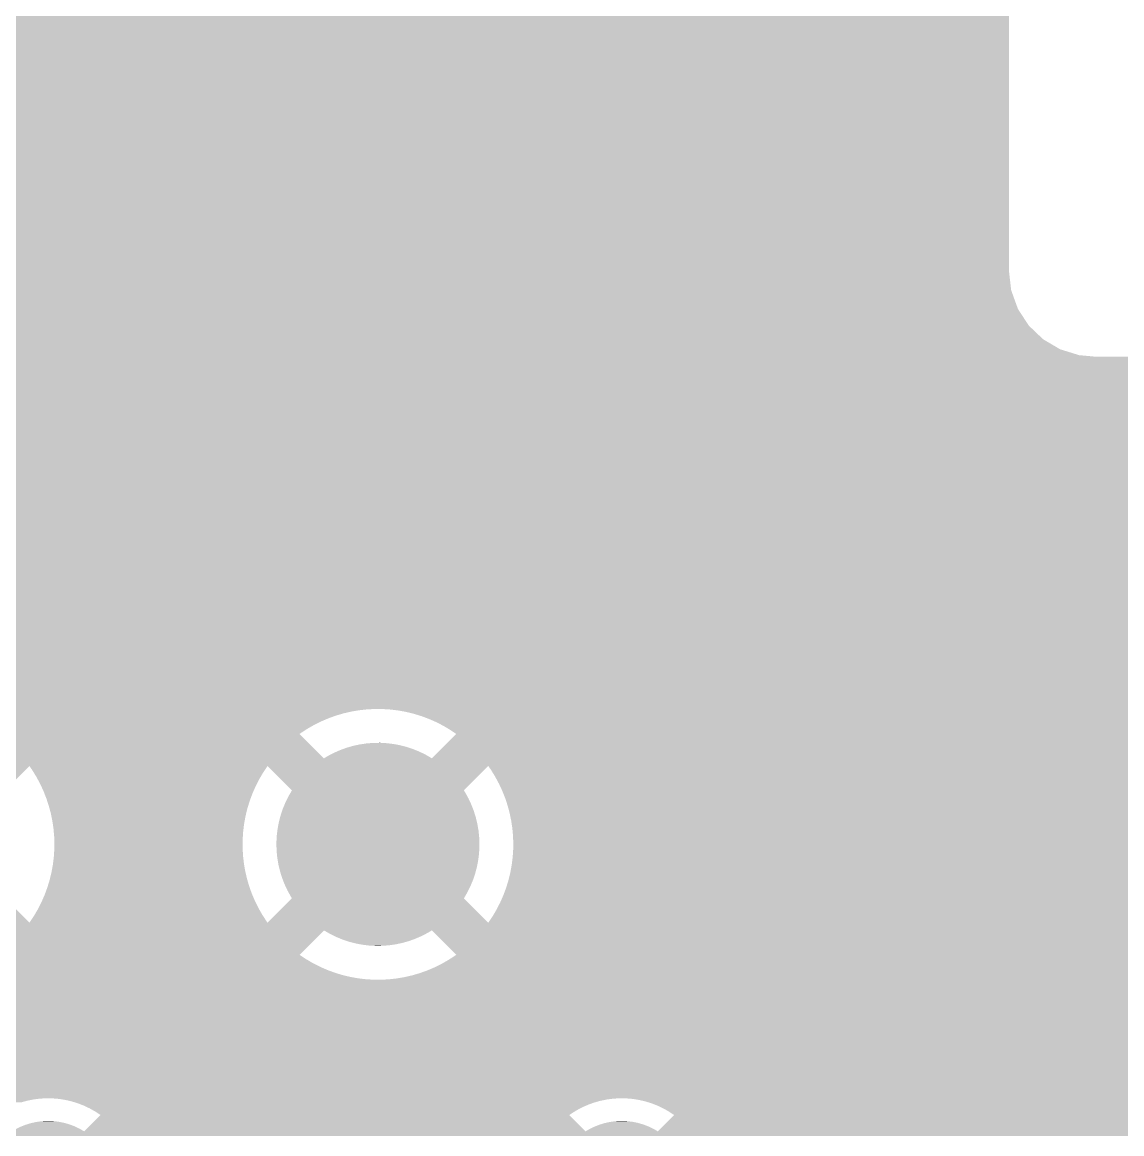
# Model space of a CAD drawing. Extents: x 295 to 953, y 10 to 290.
# Drawn here: x 617.33 to 627.07, y 247.78 to 257.62 of the extents above; entities that cross this region are included whole.
import ezdxf

# ---------------------------------------------------------------- set-up
doc = ezdxf.new("R2010")
doc.units = 0
doc.header["$LTSCALE"] = 5
doc.header["$MEASUREMENT"] = 0
doc.layers.add('FROMC1', color=7, linetype='CONTINUOUS')

msp = doc.modelspace()

# ---------------------------------------------------------------- linework, layer by layer
at = {"layer": 'FROMC1'}
for points in [[(600.7976, 256.9618), (600.7976, 259.8094), (626.0706, 256.9618), (626.0706, 259.8094)], [(611.6724, 256.9583), (611.5926, 256.9618), (626.0706, 256.9583), (626.0706, 256.9618)], [(611.8605, 256.9213), (611.6724, 256.9583), (626.0706, 256.9213), (626.0706, 256.9583)], [(612.0366, 256.8456), (611.8605, 256.9213), (626.0706, 256.8456), (626.0706, 256.9213)], [(612.1929, 256.7346), (612.0366, 256.8456), (626.0706, 256.7346), (626.0706, 256.8456)], [(612.3224, 256.5932), (612.1929, 256.7346), (626.0706, 256.5932), (626.0706, 256.7346)], [(612.4192, 256.4277), (612.3224, 256.5932), (626.0706, 256.4277), (626.0706, 256.5932)], [(612.4791, 256.2456), (612.4192, 256.4277), (626.0706, 256.2456), (626.0706, 256.4277)], [(612.4993, 256.055), (612.4791, 256.2456), (626.0706, 256.055), (626.0706, 256.2456)], [(612.4588, 255.787), (612.4958, 255.9751), (626.0706, 255.787), (626.0706, 255.9751)], [(612.4958, 255.9751), (612.4993, 256.055), (626.0706, 255.9751), (626.0706, 256.055)], [(612.3831, 255.6109), (612.4588, 255.787), (626.0706, 255.6109), (626.0706, 255.787)], [(612.2721, 255.4546), (612.3831, 255.6109), (626.0706, 255.4546), (626.0706, 255.6109)], [(612.1307, 255.3252), (612.2343, 255.42), (626.0816, 255.3252), (626.0706, 255.42)], [(612.2343, 255.42), (612.2721, 255.4546), (626.0706, 255.42), (626.0706, 255.4546)], [(611.9945, 255.2455), (612.1307, 255.3252), (626.0908, 255.2455), (626.0816, 255.3252)], [(611.7832, 255.1685), (611.9653, 255.2284), (626.1186, 255.1685), (626.097, 255.2284)], [(611.9653, 255.2284), (611.9945, 255.2455), (626.097, 255.2284), (626.0908, 255.2455)], [(600.7976, 255.0803), (600.7976, 255.1482), (626.1505, 255.0803), (626.1259, 255.1482)], [(600.7976, 254.9331), (600.7976, 255.0803), (626.2464, 254.9331), (626.1505, 255.0803)], [(611.5926, 255.1482), (611.7832, 255.1685), (626.1259, 255.1482), (626.1186, 255.1685)], [(600.7976, 254.8118), (600.7976, 254.9331), (626.3735, 254.8118), (626.2464, 254.9331)], [(600.7976, 254.7228), (600.7976, 254.8118), (626.525, 254.7228), (626.3735, 254.8118)], [(600.7976, 254.6709), (600.7976, 254.7228), (626.6928, 254.6709), (626.525, 254.7228)], [(600.7976, 254.658), (600.7976, 254.6709), (626.8326, 254.658), (626.6928, 254.6709)], [(600.7976, 254.6576), (600.7976, 254.658), (653.3756, 254.6576), (653.3752, 254.658)], [(600.7976, 252.9003), (600.7976, 254.6576), (653.3756, 252.9003), (653.3756, 254.6576)], [(600.4422, 252.0282), (600.7877, 252.8512), (653.3756, 252.0282), (653.3756, 252.8512)], [(600.7877, 252.8512), (600.7976, 252.9003), (653.3756, 252.8512), (653.3756, 252.9003)], [(600.4291, 252.0045), (600.4422, 252.0282), (653.3756, 252.0045), (653.3756, 252.0282)], [(600.1683, 251.8751), (600.3136, 251.9352), (634.8004, 251.8751), (635.0036, 251.9352)], [(600.3136, 251.9352), (600.3626, 251.9554), (635.0036, 251.9352), (635.2146, 251.9554)], [(600.3626, 251.9554), (600.3737, 251.96), (653.3756, 251.9554), (653.3756, 251.96)], [(600.3737, 251.96), (600.4291, 252.0045), (653.3756, 251.96), (653.3756, 252.0045)], [(599.9321, 251.7774), (600.1683, 251.8751), (634.6124, 251.7774), (634.8004, 251.8751)], [(599.6137, 251.6457), (599.9321, 251.7774), (634.4464, 251.6457), (634.6124, 251.7774)], [(599.5507, 251.6196), (599.6137, 251.6457), (634.424, 251.6196), (634.4464, 251.6457)], [(583.0176, 251.6096), (583.018, 251.61), (634.4154, 251.6096), (634.4158, 251.61)], [(583.0176, 251.5386), (583.0176, 251.6096), (634.3546, 251.5386), (634.4154, 251.6096)], [(599.5022, 251.61), (599.5507, 251.6196), (634.4158, 251.61), (634.424, 251.6196)], [(616.4605, 251.5381), (616.3907, 251.5386), (620.4469, 251.5381), (620.4547, 251.5386)], [(616.511, 251.5349), (616.4605, 251.5381), (620.385, 251.5349), (620.4469, 251.5381)], [(616.5302, 251.5337), (616.511, 251.5349), (620.3739, 251.5337), (620.385, 251.5349)], [(620.5245, 251.5381), (620.4547, 251.5386), (634.3542, 251.5381), (634.3546, 251.5386)], [(620.5942, 251.5337), (620.5245, 251.5381), (634.3504, 251.5337), (634.3542, 251.5381)], [(616.5828, 251.5272), (616.5302, 251.5337), (620.3157, 251.5272), (620.3739, 251.5337)], [(616.5994, 251.5252), (616.5828, 251.5272), (620.3036, 251.5252), (620.3157, 251.5272)], [(616.6524, 251.5155), (616.5994, 251.5252), (620.2468, 251.5155), (620.3036, 251.5252)], [(616.6681, 251.5126), (616.6524, 251.5155), (620.2345, 251.5126), (620.2468, 251.5155)], [(616.7209, 251.4998), (616.6681, 251.5126), (620.1788, 251.4998), (620.2345, 251.5126)], [(616.7359, 251.4961), (616.7209, 251.4998), (620.1664, 251.4961), (620.1788, 251.4998)], [(616.7881, 251.4801), (616.7359, 251.4961), (620.1119, 251.4801), (620.1664, 251.4961)], [(616.8026, 251.4757), (616.7881, 251.4801), (620.0994, 251.4757), (620.1119, 251.4801)], [(616.854, 251.4566), (616.8026, 251.4757), (620.0461, 251.4566), (620.0994, 251.4757)], [(616.8681, 251.4514), (616.854, 251.4566), (620.0339, 251.4514), (620.0461, 251.4566)], [(616.9184, 251.4293), (616.8681, 251.4514), (619.9819, 251.4293), (620.0339, 251.4514)], [(620.6634, 251.5252), (620.5942, 251.5337), (634.3431, 251.5252), (634.3504, 251.5337)], [(620.7321, 251.5126), (620.6634, 251.5252), (634.3324, 251.5126), (634.3431, 251.5252)], [(620.7999, 251.4961), (620.7321, 251.5126), (634.3182, 251.4961), (634.3324, 251.5126)], [(620.837, 251.4848), (620.7999, 251.4961), (634.3085, 251.4848), (634.3182, 251.4961)], [(620.8666, 251.4757), (620.837, 251.4848), (634.3033, 251.4757), (634.3085, 251.4848)], [(620.9321, 251.4514), (620.8666, 251.4757), (634.2895, 251.4514), (634.3033, 251.4757)], [(620.996, 251.4234), (620.9321, 251.4514), (634.2736, 251.4234), (634.2895, 251.4514)], [(616.932, 251.4234), (616.9184, 251.4293), (619.9699, 251.4234), (619.9819, 251.4293)], [(616.981, 251.3984), (616.932, 251.4234), (619.9194, 251.3984), (619.9699, 251.4234)], [(616.9942, 251.3917), (616.981, 251.3984), (619.9076, 251.3917), (619.9194, 251.3984)], [(617.0417, 251.3638), (616.9942, 251.3917), (619.8587, 251.3638), (619.9076, 251.3917)], [(617.0544, 251.3564), (617.0417, 251.3638), (619.8473, 251.3564), (619.8587, 251.3638)], [(617.1003, 251.3258), (617.0544, 251.3564), (619.8002, 251.3258), (619.8473, 251.3564)], [(621.0582, 251.3917), (620.996, 251.4234), (634.2556, 251.3917), (634.2736, 251.4234)], [(621.1184, 251.3564), (621.0582, 251.3917), (634.2355, 251.3564), (634.2556, 251.3917)], [(621.1764, 251.3177), (621.1184, 251.3564), (634.2135, 251.3177), (634.2355, 251.3564)], [(616.8965, 251.1017), (617.1124, 251.3177), (620.0046, 251.1017), (619.7887, 251.3177)], [(617.1124, 251.3177), (617.1003, 251.3258), (619.7887, 251.3177), (619.8002, 251.3258)], [(620.9605, 251.1017), (621.1593, 251.3005), (634.1368, 251.1017), (634.2038, 251.3005)], [(621.1593, 251.3005), (621.1764, 251.3177), (634.2038, 251.3005), (634.2135, 251.3177)], [(620.0579, 251.132), (620.0929, 251.1504), (620.9082, 251.132), (620.8712, 251.1504)], [(620.0929, 251.1504), (620.1122, 251.1588), (620.8712, 251.1504), (620.854, 251.1588)], [(620.1122, 251.1588), (620.1483, 251.1747), (620.854, 251.1588), (620.8157, 251.1747)], [(620.1483, 251.1747), (620.1683, 251.182), (620.8157, 251.1747), (620.7981, 251.182)], [(620.1683, 251.182), (620.2051, 251.1953), (620.7981, 251.182), (620.7586, 251.1953)], [(620.2051, 251.1953), (620.2259, 251.2013), (620.7586, 251.1953), (620.7409, 251.2013)], [(620.2259, 251.2013), (620.2632, 251.212), (620.7409, 251.2013), (620.7002, 251.212)], [(620.2632, 251.212), (620.2848, 251.2167), (620.7002, 251.212), (620.6824, 251.2167)], [(620.2848, 251.2167), (620.3223, 251.2248), (620.6824, 251.2167), (620.6405, 251.2248)], [(620.3223, 251.2248), (620.3451, 251.2281), (620.6405, 251.2248), (620.6231, 251.2281)], [(620.3451, 251.2281), (620.3821, 251.2335), (620.6231, 251.2281), (620.5794, 251.2335)], [(620.3821, 251.2335), (620.4078, 251.2355), (620.5794, 251.2335), (620.5631, 251.2355)], [(620.4078, 251.2355), (620.4423, 251.2383), (620.5631, 251.2355), (620.5148, 251.2383)], [(620.4423, 251.2383), (620.5028, 251.2389), (620.5148, 251.2383), (620.5028, 251.2389)], [(612.0801, 251.0997), (612.0773, 251.1017), (634.1361, 251.0997), (634.1368, 251.1017)], [(612.1728, 251.0338), (612.0801, 251.0997), (634.1273, 251.0338), (634.1361, 251.0997)], [(616.8964, 251.1017), (616.8965, 251.1017), (620.0047, 251.1017), (620.0046, 251.1017)], [(620.0047, 251.1017), (620.0394, 251.1224), (620.9604, 251.1017), (620.9248, 251.1224)], [(620.0394, 251.1224), (620.0579, 251.132), (620.9248, 251.1224), (620.9082, 251.132)], [(615.6569, 250.8179), (615.441, 251.0338), (617.1802, 250.8179), (617.3962, 251.0338)], [(617.4199, 250.9993), (617.3962, 251.0338), (619.4818, 250.9993), (619.505, 251.0338)], [(617.4344, 250.9758), (617.4199, 250.9993), (619.4662, 250.9758), (619.4818, 250.9993)], [(617.4566, 250.9399), (617.4344, 250.9758), (619.4451, 250.9399), (619.4662, 250.9758)], [(619.7209, 250.8179), (619.505, 251.0338), (621.2442, 250.8179), (621.4602, 251.0338)], [(619.505, 251.0338), (619.505, 251.0338), (634.1272, 251.0338), (634.1273, 251.0338)], [(621.4839, 250.9993), (621.4602, 251.0338), (634.1226, 250.9993), (634.1272, 251.0338)], [(621.5206, 250.9399), (621.4839, 250.9993), (634.1146, 250.9399), (634.1226, 250.9993)], [(617.4697, 250.9156), (617.4566, 250.9399), (619.4309, 250.9156), (619.4451, 250.9399)], [(617.4897, 250.8784), (617.4697, 250.9156), (619.4119, 250.8784), (619.4309, 250.9156)], [(617.5014, 250.8534), (617.4897, 250.8784), (619.3992, 250.8534), (619.4119, 250.8784)], [(617.5192, 250.8152), (617.5014, 250.8534), (619.3824, 250.8152), (619.3992, 250.8534)], [(621.5476, 250.8897), (621.5206, 250.9399), (634.1079, 250.8897), (634.1146, 250.9399)], [(621.5537, 250.8784), (621.5476, 250.8897), (634.1077, 250.8784), (634.1079, 250.8897)], [(621.5679, 250.848), (621.5537, 250.8784), (634.1071, 250.848), (634.1077, 250.8784)], [(621.5832, 250.8152), (621.5679, 250.848), (634.1103, 250.8152), (634.1071, 250.848)], [(617.5294, 250.7895), (617.5192, 250.8152), (619.3711, 250.7895), (619.3824, 250.8152)], [(617.545, 250.7503), (617.5294, 250.7895), (619.3566, 250.7503), (619.3711, 250.7895)], [(617.5537, 250.7241), (617.545, 250.7503), (619.3469, 250.7241), (619.3566, 250.7503)], [(619.6637, 250.7114), (619.6817, 250.7477), (621.3009, 250.7114), (621.284, 250.7477)], [(619.6817, 250.7477), (619.6905, 250.7656), (621.284, 250.7477), (621.2741, 250.7656)], [(619.6905, 250.7656), (619.7109, 250.8006), (621.2741, 250.7656), (621.2548, 250.8006)], [(619.7109, 250.8006), (619.7209, 250.8179), (621.2548, 250.8006), (621.2442, 250.8179)], [(621.609, 250.7503), (621.5832, 250.8152), (634.1165, 250.7503), (634.1103, 250.8152)], [(621.631, 250.6841), (621.609, 250.7503), (634.1229, 250.6841), (634.1165, 250.7503)], [(617.567, 250.6841), (617.5537, 250.7241), (619.3346, 250.6841), (619.3469, 250.7241)], [(617.5742, 250.6574), (617.567, 250.6841), (619.3264, 250.6574), (619.3346, 250.6841)], [(617.5851, 250.6167), (617.5742, 250.6574), (619.3165, 250.6167), (619.3264, 250.6574)], [(619.6342, 250.6366), (619.6406, 250.6556), (621.3314, 250.6366), (621.324, 250.6556)], [(619.6406, 250.6556), (619.6561, 250.693), (621.324, 250.6556), (621.3095, 250.693)], [(619.6561, 250.693), (619.6637, 250.7114), (621.3095, 250.693), (621.3009, 250.7114)], [(621.6436, 250.6371), (621.631, 250.6841), (634.1274, 250.6371), (634.1229, 250.6841)], [(617.5907, 250.5895), (617.5851, 250.6167), (619.3099, 250.5895), (619.3165, 250.6167)], [(617.5992, 250.5483), (617.5907, 250.5895), (619.3024, 250.5483), (619.3099, 250.5895)], [(619.6059, 250.5399), (619.6162, 250.5789), (621.3588, 250.5399), (621.3494, 250.5789)], [(619.6162, 250.5789), (619.6213, 250.5983), (621.3494, 250.5789), (621.3433, 250.5983)], [(619.6213, 250.5983), (619.6342, 250.6366), (621.3433, 250.5983), (621.3314, 250.6366)], [(621.6491, 250.6167), (621.6436, 250.6371), (634.1334, 250.6167), (634.1274, 250.6371)], [(621.6632, 250.5483), (621.6491, 250.6167), (634.1536, 250.5483), (634.1334, 250.6167)], [(617.6032, 250.5209), (617.5992, 250.5483), (619.2974, 250.5209), (619.3024, 250.5483)], [(617.6093, 250.4793), (617.6032, 250.5209), (619.2923, 250.4793), (619.2974, 250.5209)], [(617.6117, 250.4516), (617.6093, 250.4793), (619.2889, 250.4516), (619.2923, 250.4793)], [(619.587, 250.4205), (619.592, 250.4606), (621.3776, 250.4205), (621.3736, 250.4606)], [(619.592, 250.4606), (619.5945, 250.4805), (621.3736, 250.4606), (621.3702, 250.4805)], [(619.5945, 250.4805), (619.6021, 250.5201), (621.3702, 250.4805), (621.3635, 250.5201)], [(619.6021, 250.5201), (619.6059, 250.5399), (621.3635, 250.5201), (621.3588, 250.5399)], [(621.6733, 250.4793), (621.6632, 250.5483), (634.174, 250.4793), (634.1536, 250.5483)], [(621.6773, 250.4339), (621.6733, 250.4793), (634.1875, 250.4339), (634.174, 250.4793)], [(617.6154, 250.4098), (617.6117, 250.4516), (619.2862, 250.4098), (619.2889, 250.4516)], [(617.6162, 250.382), (617.6154, 250.4098), (619.2844, 250.382), (619.2862, 250.4098)], [(617.6174, 250.34), (617.6162, 250.382), (619.2842, 250.34), (619.2844, 250.382)], [(619.5834, 250.34), (619.5836, 250.3602), (621.3817, 250.34), (621.381, 250.3602)], [(619.5836, 250.3602), (619.5859, 250.4004), (621.381, 250.3602), (621.3797, 250.4004)], [(619.5859, 250.4004), (619.587, 250.4205), (621.3797, 250.4004), (621.3776, 250.4205)], [(621.6794, 250.4098), (621.6773, 250.4339), (634.2, 250.4098), (634.1875, 250.4339)], [(621.6814, 250.34), (621.6794, 250.4098), (634.2362, 250.34), (634.2, 250.4098)], [(617.6131, 250.2425), (617.6167, 250.298), (619.2877, 250.2425), (619.2847, 250.298)], [(617.6167, 250.298), (617.6169, 250.3122), (619.2847, 250.298), (619.284, 250.3122)], [(617.6169, 250.3122), (617.6174, 250.34), (619.284, 250.3122), (619.2842, 250.34)], [(619.5841, 250.3198), (619.5834, 250.34), (621.3815, 250.3198), (621.3817, 250.34)], [(619.5854, 250.2796), (619.5841, 250.3198), (621.3792, 250.2796), (621.3815, 250.3198)], [(619.5875, 250.2595), (619.5854, 250.2796), (621.3781, 250.2595), (621.3792, 250.2796)], [(619.5915, 250.2194), (619.5875, 250.2595), (621.3731, 250.2194), (621.3781, 250.2595)], [(621.6773, 250.2458), (621.6807, 250.298), (634.2851, 250.2458), (634.258, 250.298)], [(621.6807, 250.298), (621.6814, 250.34), (634.258, 250.298), (634.2362, 250.34)], [(617.5937, 250.1043), (617.6037, 250.1591), (619.3071, 250.1043), (619.2977, 250.1591)], [(617.6037, 250.1591), (617.6054, 250.1731), (619.2977, 250.1591), (619.2954, 250.1731)], [(617.6054, 250.1731), (617.6122, 250.2284), (619.2954, 250.1731), (619.2892, 250.2284)], [(617.6122, 250.2284), (617.6131, 250.2425), (619.2892, 250.2284), (619.2877, 250.2425)], [(619.5949, 250.1995), (619.5915, 250.2194), (621.3707, 250.1995), (621.3731, 250.2194)], [(619.6016, 250.1599), (619.5949, 250.1995), (621.363, 250.1599), (621.3707, 250.1995)], [(619.6064, 250.1401), (619.6016, 250.1599), (621.3592, 250.1401), (621.363, 250.1599)], [(621.6552, 250.0905), (621.6677, 250.1591), (634.4084, 250.0905), (634.3539, 250.1591)], [(621.6677, 250.1591), (621.6762, 250.2284), (634.3539, 250.1591), (634.299, 250.2284)], [(621.6762, 250.2284), (621.6773, 250.2458), (634.299, 250.2284), (634.2851, 250.2458)], [(617.578, 250.0363), (617.5912, 250.0905), (619.3228, 250.0363), (619.3103, 250.0905)], [(617.5912, 250.0905), (617.5937, 250.1043), (619.3103, 250.0905), (619.3071, 250.1043)], [(619.6157, 250.1011), (619.6064, 250.1401), (621.3489, 250.1011), (621.3592, 250.1401)], [(619.6218, 250.0817), (619.6157, 250.1011), (621.3438, 250.0817), (621.3489, 250.1011)], [(619.6337, 250.0434), (619.6218, 250.0817), (621.3309, 250.0434), (621.3438, 250.0817)], [(621.6387, 250.0226), (621.6526, 250.0798), (634.4836, 250.0226), (634.4169, 250.0798)], [(621.6526, 250.0798), (621.6552, 250.0905), (634.4169, 250.0798), (634.4084, 250.0905)], [(617.5542, 249.9559), (617.5583, 249.9693), (619.3472, 249.9559), (619.3424, 249.9693)], [(617.5583, 249.9693), (617.5747, 250.0226), (619.3424, 249.9693), (619.3268, 250.0226)], [(617.5747, 250.0226), (617.578, 250.0363), (619.3268, 250.0226), (619.3228, 250.0363)], [(619.6411, 250.0244), (619.6337, 250.0434), (621.3245, 250.0244), (621.3309, 250.0434)], [(619.6556, 249.987), (619.6411, 250.0244), (621.309, 249.987), (621.3245, 250.0244)], [(619.6642, 249.9686), (619.6556, 249.987), (621.3014, 249.9686), (621.309, 249.987)], [(619.6812, 249.9323), (619.6642, 249.9686), (621.2834, 249.9323), (621.3014, 249.9686)], [(621.6182, 249.9559), (621.6387, 250.0226), (634.5615, 249.9559), (634.4836, 250.0226)], [(615.4409, 249.6461), (615.6569, 249.8621), (617.3962, 249.6461), (617.1802, 249.8621)], [(617.5075, 249.8394), (617.53, 249.8905), (619.3932, 249.8394), (619.3715, 249.8905)], [(617.53, 249.8905), (617.5348, 249.9036), (619.3715, 249.8905), (619.3659, 249.9036)], [(617.5348, 249.9036), (617.5542, 249.9559), (619.3659, 249.9036), (619.3472, 249.9559)], [(619.5049, 249.6461), (619.7209, 249.8621), (621.4602, 249.6461), (621.2442, 249.8621)], [(619.691, 249.9144), (619.6812, 249.9323), (621.2746, 249.9144), (621.2834, 249.9323)], [(619.7104, 249.8794), (619.691, 249.9144), (621.2542, 249.8794), (621.2746, 249.9144)], [(619.7209, 249.8621), (619.7104, 249.8794), (621.2442, 249.8621), (621.2542, 249.8794)], [(621.5706, 249.8372), (621.594, 249.8905), (634.762, 249.8372), (634.6683, 249.8905)], [(621.594, 249.8905), (621.6131, 249.9419), (634.6683, 249.8905), (634.5778, 249.9419)], [(621.6131, 249.9419), (621.6182, 249.9559), (634.5778, 249.9419), (634.5615, 249.9559)], [(617.442, 249.7162), (617.4702, 249.7644), (619.4588, 249.7162), (619.4313, 249.7644)], [(617.4702, 249.7644), (617.4765, 249.7768), (619.4313, 249.7644), (619.4242, 249.7768)], [(617.4765, 249.7768), (617.5019, 249.8266), (619.4242, 249.7768), (619.3996, 249.8266)], [(617.5019, 249.8266), (617.5075, 249.8394), (619.3996, 249.8266), (619.3932, 249.8394)], [(621.5207, 249.7413), (621.5342, 249.7644), (635.1728, 249.7413), (635.0013, 249.7644)], [(621.5342, 249.7644), (621.5368, 249.7696), (635.0013, 249.7644), (634.9628, 249.7696)], [(621.5368, 249.7696), (621.5659, 249.8266), (634.9628, 249.7696), (634.7937, 249.8266)], [(621.5659, 249.8266), (621.5706, 249.8372), (634.7937, 249.8266), (634.762, 249.8372)], [(617.4039, 249.6577), (617.4349, 249.7042), (619.4968, 249.6577), (619.4666, 249.7042)], [(617.4349, 249.7042), (617.442, 249.7162), (619.4666, 249.7042), (619.4588, 249.7162)], [(621.4602, 249.6461), (621.4989, 249.7042), (642.4859, 249.6461), (642.4398, 249.7042)], [(621.4989, 249.7042), (621.5186, 249.7378), (642.4398, 249.7042), (642.4131, 249.7378)], [(621.5186, 249.7378), (621.5202, 249.7406), (642.4131, 249.7378), (642.4117, 249.7406)], [(621.5202, 249.7406), (621.5207, 249.7413), (635.2146, 249.7406), (635.1728, 249.7413)], [(612.0763, 249.5783), (612.1307, 249.6102), (642.5397, 249.5783), (642.5144, 249.6102)], [(612.1307, 249.6102), (612.17, 249.6461), (642.5144, 249.6102), (642.4859, 249.6461)], [(616.8965, 249.5783), (616.8964, 249.5783), (620.0046, 249.5783), (620.0047, 249.5783)], [(617.1124, 249.3623), (616.8965, 249.5783), (619.7887, 249.3623), (620.0046, 249.5783)], [(617.3962, 249.6461), (617.4039, 249.6577), (619.5049, 249.6461), (619.4968, 249.6577)], [(620.0403, 249.5576), (620.0047, 249.5783), (620.9257, 249.5576), (620.9604, 249.5783)], [(620.967, 249.5718), (620.9605, 249.5783), (642.5449, 249.5718), (642.5397, 249.5783)], [(621.1048, 249.4339), (620.967, 249.5718), (642.7058, 249.4339), (642.5449, 249.5718)], [(620.0569, 249.548), (620.0403, 249.5576), (620.9072, 249.548), (620.9257, 249.5576)], [(620.094, 249.5296), (620.0569, 249.548), (620.8722, 249.5296), (620.9072, 249.548)], [(620.1111, 249.5212), (620.094, 249.5296), (620.8529, 249.5212), (620.8722, 249.5296)], [(620.1495, 249.5053), (620.1111, 249.5212), (620.8168, 249.5053), (620.8529, 249.5212)], [(620.167, 249.498), (620.1495, 249.5053), (620.7968, 249.498), (620.8168, 249.5053)], [(620.2065, 249.4847), (620.167, 249.498), (620.76, 249.4847), (620.7968, 249.498)], [(620.2242, 249.4787), (620.2065, 249.4847), (620.7392, 249.4787), (620.76, 249.4847)], [(620.265, 249.468), (620.2242, 249.4787), (620.7019, 249.468), (620.7392, 249.4787)], [(620.2827, 249.4633), (620.265, 249.468), (620.6803, 249.4633), (620.7019, 249.468)], [(620.3247, 249.4552), (620.2827, 249.4633), (620.6429, 249.4552), (620.6803, 249.4633)], [(620.342, 249.4519), (620.3247, 249.4552), (620.62, 249.4519), (620.6429, 249.4552)], [(620.3857, 249.4465), (620.342, 249.4519), (620.5831, 249.4465), (620.62, 249.4519)], [(620.402, 249.4445), (620.3857, 249.4465), (620.5573, 249.4445), (620.5831, 249.4465)], [(620.4503, 249.4417), (620.402, 249.4445), (620.5228, 249.4417), (620.5573, 249.4445)], [(620.4624, 249.4411), (620.4503, 249.4417), (620.4624, 249.4411), (620.5228, 249.4417)], [(621.1764, 249.3623), (621.1048, 249.4339), (642.8318, 249.3623), (642.7058, 249.4339)], [(616.9312, 249.2566), (616.9817, 249.2816), (619.9691, 249.2566), (619.9201, 249.2816)], [(616.9817, 249.2816), (616.9935, 249.2883), (619.9201, 249.2816), (619.9069, 249.2883)], [(616.9935, 249.2883), (617.0424, 249.3162), (619.9069, 249.2883), (619.8594, 249.3162)], [(617.0424, 249.3162), (617.0538, 249.3236), (619.8594, 249.3162), (619.8467, 249.3236)], [(617.0538, 249.3236), (617.1009, 249.3542), (619.8467, 249.3236), (619.8008, 249.3542)], [(617.1009, 249.3542), (617.1124, 249.3623), (619.8008, 249.3542), (619.7887, 249.3623)], [(621.0052, 249.2616), (621.0457, 249.2816), (643.0908, 249.2616), (643.0312, 249.2816)], [(621.0457, 249.2816), (621.1064, 249.3162), (643.0312, 249.2816), (642.9287, 249.3162)], [(621.1064, 249.3162), (621.1264, 249.3292), (642.9287, 249.3162), (642.89, 249.3292)], [(621.1264, 249.3292), (621.1649, 249.3542), (642.89, 249.3292), (642.846, 249.3542)], [(621.1649, 249.3542), (621.1764, 249.3623), (642.846, 249.3542), (642.8318, 249.3623)], [(616.6666, 249.1674), (616.7223, 249.1802), (620.233, 249.1674), (620.1802, 249.1802)], [(616.7223, 249.1802), (616.7347, 249.1839), (620.1802, 249.1802), (620.1652, 249.1839)], [(616.7347, 249.1839), (616.7892, 249.1999), (620.1652, 249.1839), (620.113, 249.1999)], [(616.7892, 249.1999), (616.8017, 249.2043), (620.113, 249.1999), (620.0985, 249.2043)], [(616.8017, 249.2043), (616.855, 249.2234), (620.0985, 249.2043), (620.0471, 249.2234)], [(616.855, 249.2234), (616.8672, 249.2286), (620.0471, 249.2234), (620.033, 249.2286)], [(616.8672, 249.2286), (616.9192, 249.2507), (620.033, 249.2286), (619.9827, 249.2507)], [(616.9192, 249.2507), (616.9312, 249.2566), (619.9827, 249.2507), (619.9691, 249.2566)], [(620.7183, 249.1645), (620.7863, 249.1802), (653.3756, 249.1645), (653.3756, 249.1802)], [(620.7863, 249.1802), (620.8532, 249.1999), (653.3756, 249.1802), (653.3756, 249.1999)], [(620.8532, 249.1999), (620.919, 249.2234), (653.3756, 249.1999), (653.3756, 249.2234)], [(620.919, 249.2234), (620.9406, 249.2326), (653.3756, 249.2234), (653.3756, 249.2326)], [(620.9406, 249.2326), (620.9424, 249.2333), (643.3426, 249.2326), (643.3008, 249.2333)], [(620.9424, 249.2333), (620.9832, 249.2507), (643.3008, 249.2333), (643.1719, 249.2507)], [(620.9832, 249.2507), (621.0052, 249.2616), (643.1719, 249.2507), (643.0908, 249.2616)], [(606.2358, 249.056), (606.2526, 249.1414), (653.3756, 249.056), (653.3756, 249.1414)], [(616.4464, 249.1414), (616.4543, 249.1419), (620.5104, 249.1414), (620.4406, 249.1419)], [(616.4543, 249.1419), (616.5161, 249.1451), (620.4406, 249.1419), (620.3901, 249.1451)], [(616.5161, 249.1451), (616.5272, 249.1463), (620.3901, 249.1451), (620.371, 249.1463)], [(616.5272, 249.1463), (616.5855, 249.1528), (620.371, 249.1463), (620.3183, 249.1528)], [(616.5855, 249.1528), (616.5975, 249.1548), (620.3183, 249.1528), (620.3017, 249.1548)], [(616.5975, 249.1548), (616.6543, 249.1645), (620.3017, 249.1548), (620.2487, 249.1645)], [(616.6543, 249.1645), (616.6666, 249.1674), (620.2487, 249.1645), (620.233, 249.1674)], [(620.5104, 249.1414), (620.5801, 249.1451), (653.3756, 249.1414), (653.3756, 249.1451)], [(620.5801, 249.1451), (620.6495, 249.1528), (653.3756, 249.1451), (653.3756, 249.1528)], [(620.6495, 249.1528), (620.7183, 249.1645), (653.3756, 249.1528), (653.3756, 249.1645)], [(606.1601, 248.8799), (606.2358, 249.056), (653.3756, 248.8799), (653.3756, 249.056)], [(606.0491, 248.7236), (606.1601, 248.8799), (653.3756, 248.7236), (653.3756, 248.8799)], [(605.9077, 248.5942), (606.0491, 248.7236), (653.3756, 248.5942), (653.3756, 248.7236)], [(605.7423, 248.4974), (605.9077, 248.5942), (653.3756, 248.4974), (653.3756, 248.5942)], [(605.5602, 248.4375), (605.7423, 248.4974), (653.3756, 248.4375), (653.3756, 248.4974)], [(595.9394, 248.3382), (595.867, 248.4172), (653.3756, 248.3382), (653.3756, 248.4172)], [(605.3696, 248.4172), (605.5602, 248.4375), (653.3756, 248.4172), (653.3756, 248.4375)], [(596.0362, 248.1727), (595.9394, 248.3382), (653.3756, 248.1727), (653.3756, 248.3382)], [(596.0628, 248.0919), (596.0362, 248.1727), (653.3756, 248.0919), (653.3756, 248.1727)], [(596.0638, 248.0886), (596.0628, 248.0919), (617.4871, 248.0886), (617.544, 248.0919)], [(617.6011, 248.0911), (617.544, 248.0919), (622.6105, 248.0911), (622.624, 248.0919)], [(617.6303, 248.0886), (617.6011, 248.0911), (622.5671, 248.0886), (622.6105, 248.0911)], [(622.6811, 248.0911), (622.624, 248.0919), (627.6905, 248.0911), (627.704, 248.0919)], [(622.7103, 248.0886), (622.6811, 248.0911), (627.6471, 248.0886), (627.6905, 248.0911)], [(596.0663, 248.0813), (596.0638, 248.0886), (617.4306, 248.0813), (617.4871, 248.0886)], [(596.07, 248.07), (596.0663, 248.0813), (617.3747, 248.07), (617.4306, 248.0813)], [(596.075, 248.0547), (596.07, 248.07), (617.3198, 248.0547), (617.3747, 248.07)], [(617.6579, 248.0863), (617.6303, 248.0886), (622.549, 248.0863), (622.5671, 248.0886)], [(617.6894, 248.0813), (617.6579, 248.0863), (622.5106, 248.0813), (622.549, 248.0863)], [(617.7142, 248.0774), (617.6894, 248.0813), (622.4913, 248.0774), (622.5106, 248.0813)], [(617.7463, 248.07), (617.7142, 248.0774), (622.4547, 248.07), (622.4913, 248.0774)], [(617.7697, 248.0645), (617.7463, 248.07), (622.4352, 248.0645), (622.4547, 248.07)], [(617.8017, 248.0547), (617.7697, 248.0645), (622.3998, 248.0547), (622.4352, 248.0645)], [(617.8242, 248.0478), (617.8017, 248.0547), (622.3803, 248.0478), (622.3998, 248.0547)], [(617.8557, 248.0355), (617.8242, 248.0478), (622.3461, 248.0355), (622.3803, 248.0478)], [(617.8774, 248.0271), (617.8557, 248.0355), (622.3269, 248.0271), (622.3461, 248.0355)], [(617.9081, 248.0126), (617.8774, 248.0271), (622.2939, 248.0126), (622.3269, 248.0271)], [(617.9289, 248.0028), (617.9081, 248.0126), (622.2752, 248.0028), (622.2939, 248.0126)], [(617.9587, 247.986), (617.9289, 248.0028), (622.2434, 247.986), (622.2752, 248.0028)], [(622.7379, 248.0863), (622.7103, 248.0886), (627.629, 248.0863), (627.6471, 248.0886)], [(622.7694, 248.0813), (622.7379, 248.0863), (627.5906, 248.0813), (627.629, 248.0863)], [(622.7942, 248.0774), (622.7694, 248.0813), (627.5713, 248.0774), (627.5906, 248.0813)], [(622.8263, 248.07), (622.7942, 248.0774), (627.5347, 248.07), (627.5713, 248.0774)], [(622.8497, 248.0645), (622.8263, 248.07), (627.5152, 248.0645), (627.5347, 248.07)], [(622.8817, 248.0547), (622.8497, 248.0645), (627.4798, 248.0547), (627.5152, 248.0645)], [(622.9042, 248.0478), (622.8817, 248.0547), (627.4603, 248.0478), (627.4798, 248.0547)], [(622.9357, 248.0355), (622.9042, 248.0478), (627.4261, 248.0355), (627.4603, 248.0478)], [(622.9574, 248.0271), (622.9357, 248.0355), (627.4069, 248.0271), (627.4261, 248.0355)], [(622.9881, 248.0126), (622.9574, 248.0271), (627.3739, 248.0126), (627.4069, 248.0271)], [(623.0089, 248.0028), (622.9881, 248.0126), (627.3552, 248.0028), (627.3739, 248.0126)], [(623.0387, 247.986), (623.0089, 248.0028), (627.3234, 247.986), (627.3552, 248.0028)], [(617.8817, 247.7989), (618.0262, 247.9434), (622.3214, 247.7989), (622.177, 247.9434)], [(617.9786, 247.9748), (617.9587, 247.986), (622.2254, 247.9748), (622.2434, 247.986)], [(618.0072, 247.9559), (617.9786, 247.9748), (622.195, 247.9559), (622.2254, 247.9748)], [(618.0261, 247.9434), (618.0072, 247.9559), (622.177, 247.9434), (622.195, 247.9559)], [(622.9617, 247.7989), (623.1062, 247.9434), (627.4014, 247.7989), (627.257, 247.9434)], [(623.0586, 247.9748), (623.0387, 247.986), (627.3054, 247.9748), (627.3234, 247.986)], [(623.0872, 247.9559), (623.0586, 247.9748), (627.275, 247.9559), (627.3054, 247.9748)], [(623.1061, 247.9434), (623.0872, 247.9559), (627.257, 247.9434), (627.275, 247.9559)], [(596.1144, 247.7565), (596.1163, 247.7989), (653.3756, 247.7565), (653.3756, 247.7989)], [(617.2415, 247.7989), (617.2704, 247.816), (617.8816, 247.7989), (617.8519, 247.816)], [(617.2704, 247.816), (617.2853, 247.8235), (617.8519, 247.816), (617.8388, 247.8235)], [(617.2853, 247.8235), (617.3144, 247.8381), (617.8388, 247.8235), (617.8076, 247.8381)], [(617.3144, 247.8381), (617.3301, 247.8445), (617.8076, 247.8381), (617.7942, 247.8445)], [(617.3301, 247.8445), (617.3602, 247.8566), (617.7942, 247.8445), (617.7617, 247.8566)], [(617.3602, 247.8566), (617.3767, 247.8617), (617.7617, 247.8566), (617.7479, 247.8617)], [(617.3767, 247.8617), (617.4073, 247.8712), (617.7479, 247.8617), (617.7142, 247.8712)], [(617.4073, 247.8712), (617.4247, 247.8751), (617.7142, 247.8712), (617.7004, 247.8751)], [(617.4247, 247.8751), (617.4555, 247.882), (617.7004, 247.8751), (617.6653, 247.882)], [(617.4555, 247.882), (617.4743, 247.8846), (617.6653, 247.882), (617.652, 247.8846)], [(617.4743, 247.8846), (617.5044, 247.8887), (617.652, 247.8846), (617.6147, 247.8887)], [(617.5044, 247.8887), (617.5283, 247.89), (617.6147, 247.8887), (617.603, 247.89)], [(617.5283, 247.89), (617.5536, 247.8914), (617.603, 247.89), (617.5536, 247.8914)], [(617.8817, 247.7989), (617.8817, 247.7989), (622.3215, 247.7989), (622.3214, 247.7989)], [(622.3215, 247.7989), (622.3504, 247.816), (622.9616, 247.7989), (622.9319, 247.816)], [(622.3504, 247.816), (622.3653, 247.8235), (622.9319, 247.816), (622.9188, 247.8235)], [(622.3653, 247.8235), (622.3944, 247.8381), (622.9188, 247.8235), (622.8876, 247.8381)], [(622.3944, 247.8381), (622.4101, 247.8445), (622.8876, 247.8381), (622.8742, 247.8445)], [(622.4101, 247.8445), (622.4402, 247.8566), (622.8742, 247.8445), (622.8417, 247.8566)], [(622.4402, 247.8566), (622.4567, 247.8617), (622.8417, 247.8566), (622.8279, 247.8617)], [(622.4567, 247.8617), (622.4873, 247.8712), (622.8279, 247.8617), (622.7942, 247.8712)], [(622.4873, 247.8712), (622.5047, 247.8751), (622.7942, 247.8712), (622.7804, 247.8751)], [(622.5047, 247.8751), (622.5355, 247.882), (622.7804, 247.8751), (622.7453, 247.882)], [(622.5355, 247.882), (622.5543, 247.8846), (622.7453, 247.882), (622.732, 247.8846)], [(622.5543, 247.8846), (622.5844, 247.8887), (622.732, 247.8846), (622.6947, 247.8887)], [(622.5844, 247.8887), (622.6083, 247.89), (622.6947, 247.8887), (622.683, 247.89)], [(622.6083, 247.89), (622.6336, 247.8914), (622.683, 247.89), (622.6336, 247.8914)], [(622.9617, 247.7989), (622.9617, 247.7989), (627.4015, 247.7989), (627.4014, 247.7989)]]:
    msp.add_solid(points, dxfattribs=at)

doc.saveas('drawing.dxf')
